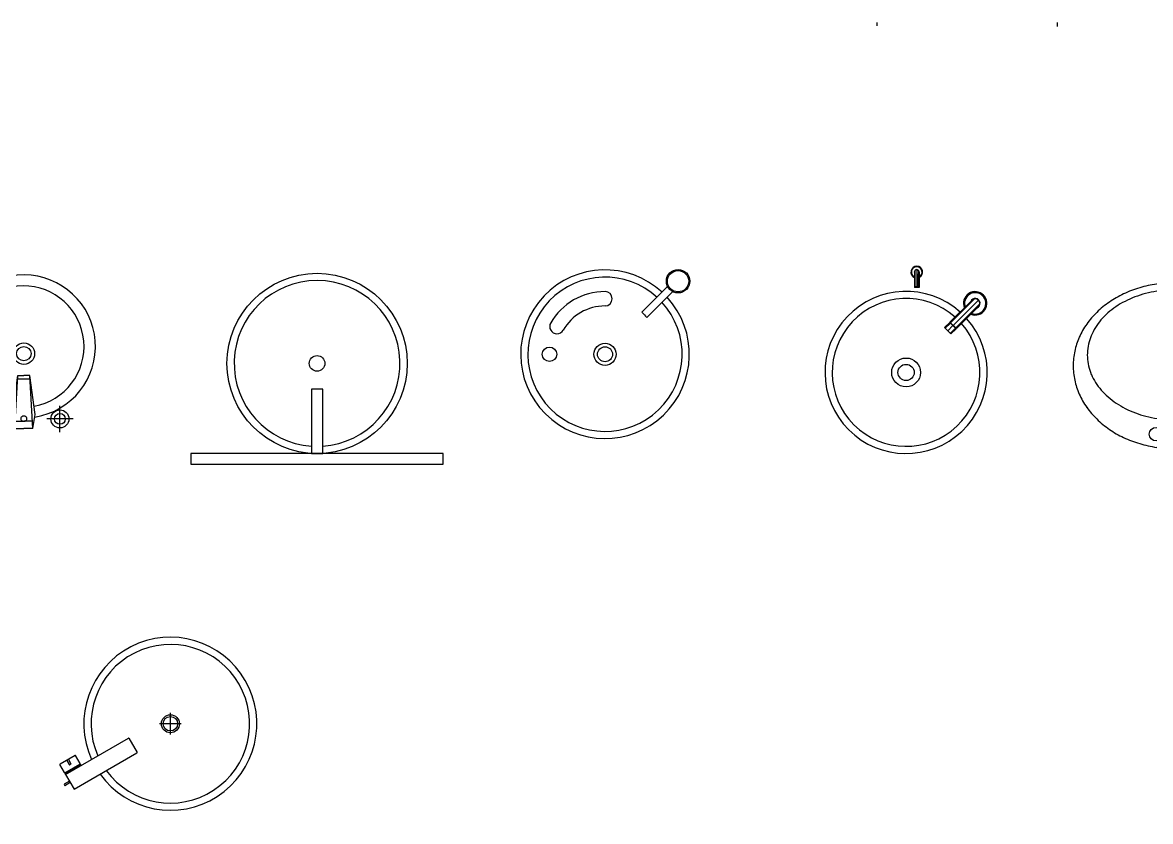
# Model space of a CAD drawing. Header units: millimetres. Extents: x 14385 to 129787, y 107826 to 186798.
# Drawn here: x 46606 to 49735, y 143972 to 146189 of the extents above; entities that cross this region are included whole.
import ezdxf

# ---------------------------------------------------------------- set-up
doc = ezdxf.new("R2010")
doc.units = ezdxf.units.MM
doc.header["$LTSCALE"] = 1000
doc.layers.add('FF-FIXT', color=31, linetype='Continuous')

# ---------------------------------------------------------------- blocks, each defined once
blk = doc.blocks.new('A$C4E3F7C38')
at = {"color": 0, "linetype": 'Continuous'}
blk.add_lwpolyline([(61.4, 47.2), (132.9, 118.8, 0.037798), (118.8, 132.9), (47.2, 61.4)], format="xyb", dxfattribs=at)
for centre, radius in [((235.2, 235.2), 30.9), ((32.5, 32.5), 32.5)]:
    blk.add_circle(centre, radius, dxfattribs=at)
at = {"color": 39, "linetype": 'ByBlock'}
for centre, radius in [((235.2, 235.2), 20.9), ((32.5, 32.5), 29.5)]:
    blk.add_circle(centre, radius, dxfattribs=at)
at = {"color": 39, "linetype": 'Continuous', "ltscale": 80}
blk.add_circle((389.2, 235.2), 20, dxfattribs=at)
at = {"color": 0, "linetype": 'Continuous', "ltscale": 80}
blk.add_arc((235.2, 235.2), 234, 227.4488, 222.5512, dxfattribs=at)
at = {"color": 39, "linetype": 'ByBlock'}
for radius, start, end in [(214, 227.4488, 222.5512), (134, 270, 330), (174, 270, 330)]:
    blk.add_arc((235.2, 235.2), radius, start, end, dxfattribs=at)
at = {"color": 39, "linetype": 'Continuous', "ltscale": 80}
for centre, start, end in [((368.6, 158.1), 330, 150), ((235.2, 81.1), 90, 270)]:
    blk.add_arc(centre, 20, start, end, dxfattribs=at)
blk = doc.blocks.new('XP-1')
at = {"color": 0, "linetype": 'Continuous'}
for p, q in [((-49.8, 139.4), (-45.8, 75.3)), ((-16.8, 139.4), (-20.8, 75.3)), ((-313.3, -35.8), (-313.3, -35.8))]:
    blk.add_line(p, q, dxfattribs=at)
for centre in [(-83.3, 154.2), (16.7, 154.2)]:
    blk.add_circle(centre, 18.8, dxfattribs=at)
for centre, radius, start, end in [((-34.7, -135.8), 330, 98.2312, 106.5433), ((-33.4, -145.4), 339.6, 89.9841, 98.2149), ((-33.2, -145.4), 339.6, 81.7851, 90.0159), ((-31.9, -135.8), 330, 73.4567, 81.7688), ((-50, -97), 288.2, 115.3384, 124.376), ((-40.1, -118.4), 311.7, 106.5075, 115.3031), ((-26.5, -118.4), 311.7, 64.6969, 73.4925), ((-16.6, -97), 288.2, 55.624, 64.6616), ((-65.1, -75.3), 261.7, 124.327, 134.2747), ((-33.3, 123.3), 23.1, 90, 135.703), ((-33.3, 123.3), 23.1, 44.297, 90), ((-1.5, -75.3), 261.7, 45.7253, 55.673), ((-82.5, -56.9), 236.4, 134.3654, 144.6778), ((-46.9, -156.8), 269, 110.3755, 116.9236), ((-39.3, -177.1), 290.7, 104.3299, 110.3899), ((-35.1, -193.4), 307.5, 98.3853, 104.3324), ((-33.5, -204), 318.2, 92.6501, 98.3966), ((-33.1, -204), 318.2, 81.6034, 87.3499), ((-31.5, -193.4), 307.5, 75.6676, 81.6147), ((-27.3, -177.1), 290.7, 69.6101, 75.6702), ((-19.7, -156.8), 269, 63.0764, 69.6245), ((15.9, -56.9), 236.4, 35.3222, 45.6346), ((-100.5, -44.5), 214.6, 144.6051, 155.9564), ((-72, -114.1), 219.4, 123.6686, 131.2078), ((-57.9, -135.2), 244.7, 116.9288, 123.6895), ((-33.3, 64.2), 32.3, 114.9591, 65.0409), ((-33.4, 76.7), 12.5, 186.492, 270.2878), ((-33.2, 76.7), 12.5, 269.7122, 353.508), ((-8.7, -135.2), 244.7, 56.3105, 63.0712), ((5.4, -114.1), 219.4, 48.7922, 56.3314), ((33.9, -44.5), 214.6, 24.0436, 35.3949), ((-114.4, -37.6), 199, 156.142, 167.8108), ((-104, -82), 173.9, 139.0506, 147.8616), ((-87.7, -96), 195.4, 131.2374, 139.0836), ((21.1, -96), 195.4, 40.9164, 48.7626), ((37.4, -82), 173.9, 32.1384, 40.9494), ((47.8, -37.6), 199, 12.1892, 23.858), ((-122.5, -36.2), 190.8, 167.7145, 179.8791), ((-118.6, -72.6), 156.5, 147.9445, 157.0893), ((52, -72.6), 156.5, 22.9107, 32.0555), ((55.9, -36.2), 190.8, 0.1209, 12.2855), ((-130.3, -67.8), 144, 157.0399, 166.9777), ((63.7, -67.8), 144, 13.0223, 22.9601), ((-122.5, -35.4), 190.8, 180.1209, 192.2855), ((-138.7, -65.9), 135.3, 177.188, 187.4246), ((-137.2, -65.8), 136.8, 167.1249, 177.2477), ((70.6, -65.8), 136.8, 2.7523, 12.8752), ((72.1, -65.9), 135.3, 352.5754, 2.812), ((55.9, -35.4), 190.8, 347.7145, 359.8791), ((-114.4, -33.9), 199, 192.1892, 203.858), ((-134.6, -65), 139.4, 187.5826, 197.7073), ((68, -65), 139.4, 342.2928, 352.4174), ((47.8, -33.9), 199, 336.142, 347.8108), ((-100.5, -27), 214.6, 204.0436, 215.3949), ((-125.3, -62.1), 149.1, 197.6536, 207.1233), ((58.7, -62.1), 149.1, 332.8768, 342.3467), ((33.9, -27), 214.6, 324.6051, 335.9564), ((-82.5, -14.6), 236.4, 215.3222, 225.6346), ((-112.2, -55.1), 164, 207.225, 216.3801), ((-96.5, -43.7), 183.4, 216.3425, 224.5314), ((29.9, -43.7), 183.4, 315.4686, 323.6575), ((45.6, -55.1), 164, 323.6197, 332.7749), ((15.9, -14.6), 236.4, 314.3654, 324.6778), ((-65.1, 3.7), 261.7, 225.7253, 235.673), ((-80.4, -27.6), 206.2, 224.5723, 232.4359), ((13.8, -27.6), 206.2, 307.5641, 315.4277), ((-1.5, 3.7), 261.7, 304.327, 314.2747), ((-50, 25.5), 288.2, 235.624, 244.6616), ((-65.1, -7.9), 231.2, 232.4124, 239.4291), ((-52.4, 13.6), 256.1, 239.4387, 246.2155), ((-14.2, 13.6), 256.1, 293.7845, 300.5613), ((-16.6, 25.5), 288.2, 295.3384, 304.376), ((-1.5, -7.9), 231.2, 300.5709, 307.5876), ((-40.1, 46.9), 311.7, 244.6969, 253.4925), ((-42.9, 35.1), 279.6, 246.1999, 252.409), ((-37, 53.6), 299.1, 252.4077, 258.4778), ((-34.1, 67.6), 313.3, 258.466, 264.2601), ((-33.3, 75), 320.7, 264.2561, 270.0053), ((-33.3, 75), 320.7, 269.9947, 275.7439), ((-32.5, 67.6), 313.3, 275.7399, 281.534), ((-29.6, 53.6), 299.1, 281.5222, 287.5923), ((-23.7, 35.1), 279.6, 287.5911, 293.8002), ((-26.5, 46.9), 311.7, 286.5075, 295.3031), ((-34.7, 64.3), 330, 253.4567, 261.7688), ((-33.4, 73.9), 339.6, 261.7851, 270.0159), ((-33.2, 73.9), 339.6, 269.9841, 278.2149), ((-31.9, 64.3), 330, 278.2312, 286.5433)]:
    blk.add_arc(centre, radius, start, end, dxfattribs=at)
blk = doc.blocks.new('A$C10643CDA')
at = {"color": 39}
for p, q in [((36.5, 261.5), (36.5, 334.5)), ((0, 298), (73, 298)), ((10.2, 223), (156.7, 214.7)), ((29.9, 221.9), (29.9, 198)), ((29.9, 174.1), (29.9, 198)), ((146.6, 180.8), (146.6, 215.2)), ((10.2, 173), (156.7, 181.3)), ((36.5, 61.5), (36.5, 134.5)), ((0, 98), (73, 98))]:
    blk.add_line(p, q, dxfattribs=at)
at = {"color": 0, "linetype": 'Continuous'}
for p, q in [((10.2, 223), (49.1, 229.4)), ((10.2, 223), (10.2, 198)), ((49.1, 229.4), (156.7, 214.7)), ((10.2, 173), (10.2, 198)), ((156.7, 214.7), (156.7, 198)), ((156.7, 181.3), (156.7, 198)), ((10.2, 173), (49.1, 166.6)), ((49.1, 166.6), (156.7, 181.3))]:
    blk.add_line(p, q, dxfattribs=at)
for centre in [(36.5, 298), (36.5, 98)]:
    blk.add_circle(centre, 25, dxfattribs=at)
at = {"color": 39}
for centre, radius in [((36.5, 298), 15), ((217.5, 198), 30), ((217.5, 198), 20), ((36.5, 98), 15)]:
    blk.add_circle(centre, radius, dxfattribs=at)
at = {"color": 0, "linetype": 'Continuous'}
blk.add_arc((237.7, 197.7), 198.3, 188.8452, 170.8465, dxfattribs=at)
at = {"color": 39}
for centre, radius, start, end in [((237.5, 199.3), 168.3, 190.1201, 170.5889), ((37.2, 199.2), 7.19, 350.5252, 189.4748), ((37.2, 196.8), 7.19, 170.5252, 9.4748)]:
    blk.add_arc(centre, radius, start, end, dxfattribs=at)
blk = doc.blocks.new('XP-3')
at = {"color": 0, "linetype": 'Continuous'}
for points in [[(-350, -30), (350, -30), (350, 0), (-350, 0)], [(15.6, -30), (-15.6, -30), (-15.6, -208.9), (15.6, -208.9)]]:
    blk.add_lwpolyline(points, close=True, dxfattribs=at)
blk.add_circle((0, -280), 250, dxfattribs=at)
at = {"color": 8}
blk.add_circle((0, -280), 21.7, dxfattribs=at)
blk.add_arc((0, -280), 230, 93.8796, 86.1204, dxfattribs=at)
blk = doc.blocks.new('A$C29E85165')
at = {"color": 39}
for p, q in [((24.5, 282.3), (24.5, 235.3)), ((29.5, 284.8), (29.5, 235.3)), ((34.5, 282.3), (34.5, 235.3)), ((24.5, 273.5), (24.5, 238.4)), ((34.5, 238.4), (34.5, 273.5)), ((23.5, 237.4), (35.5, 237.4)), ((24.5, 238.4), (34.5, 238.4)), ((189.9, 204.1), (123.5, 137.6)), ((200.5, 200.5), (130.5, 130.5)), ((204.1, 189.9), (137.6, 123.5)), ((122.8, 136.9), (108.6, 122.8)), ((129.8, 129.8), (115.7, 115.7)), ((136.9, 122.8), (122.8, 108.6))]:
    blk.add_line(p, q, dxfattribs=at)
for p, q in [((23.3, 278.5), (23.3, 235.3)), ((35.8, 278.5), (35.8, 235.3)), ((35.8, 235.3), (23.3, 235.3)), ((182.9, 200.5), (121.7, 139.4)), ((200.5, 182.9), (139.4, 121.7)), ((121, 138.7), (106.9, 124.5)), ((138.7, 121), (121, 138.7)), ((139.4, 121.7), (121.7, 139.4)), ((122.4, 138.7), (121.7, 138)), ((124.5, 106.9), (106.9, 124.5)), ((138.7, 121), (124.5, 106.9)), ((138.7, 122.4), (138, 121.7))]:
    blk.add_line(p, q)
at = {"color": 0, "linetype": 'Continuous'}
blk.add_circle((0, 0), 40, dxfattribs=at)
at = {"color": 39}
blk.add_circle((0, 0), 22.5, dxfattribs=at)
for centre, radius, start, end in [((29.5, 278.5), 16.2, 292.6199, 247.3801), ((29.5, 278.5), 6.25, 0, 180), ((191.7, 191.7), 32.5, 247.6199, 202.3801), ((191.7, 191.7), 12.5, 315, 135)]:
    blk.add_arc(centre, radius, start, end)
for centre, radius, start, end in [((29.5, 278.5), 15.3, 295.3194, 245.9254), ((29.5, 278.5), 14.8, 295.3194, 245.9254), ((29.5, 278.5), 6.75, 337.8084, 202.1916), ((191.7, 191.7), 30.6, 250.3194, 200.9254), ((191.7, 191.7), 29.6, 250.3194, 200.9254), ((0, 0), 205, 48.4958, 41.5042), ((191.7, 191.7), 13.5, 292.8084, 157.1916)]:
    blk.add_arc(centre, radius, start, end, dxfattribs=at)
at = {"color": 0, "linetype": 'Continuous'}
blk.add_arc((0, 0), 225, 48.1847, 41.8153, dxfattribs=at)
blk = doc.blocks.new('A$C328D1FA6')
at = {"layer": 'FF-FIXT', "linetype": 'Continuous'}
for p, q in [((30, 0), (-30, 0)), ((0, -30), (0, 30))]:
    blk.add_line(p, q, dxfattribs=at)
at = {"layer": 'FF-FIXT'}
for p, q in [((-290.8, -140.8), (-116.4, -40)), ((-115, -40.4), (-92.5, -79.4)), ((-264.6, -88.1), (-306.2, -112.1)), ((-267.3, -181.5), (-92.9, -80.7)), ((-250.5, -110.6), (-263.2, -88.5)), ((-293.8, -135.6), (-306.5, -113.5)), ((-292.4, -135.9), (-250.9, -111.9)), ((-286.9, -102.1), (-280.4, -113.4)), ((-283.9, -99.3), (-286.5, -100.8)), ((-282.6, -99.6), (-276.1, -110.9)), ((-276.4, -112.3), (-279, -113.8)), ((-247.5, -115.8), (-249, -113.2)), ((-290.8, -140.8), (-292.3, -138.2)), ((-290.8, -140.8), (-267.3, -181.5)), ((-280.3, -158.9), (-295, -167.4)), ((-295, -167.4), (-292.5, -171.8)), ((-277.8, -163.3), (-292.5, -171.8))]:
    blk.add_line(p, q, dxfattribs=at)
at = {"layer": 'FF-FIXT', "color": 8}
blk.add_line((-292.3, -138.2), (-249, -113.2), dxfattribs=at)
at = {"layer": 'FF-FIXT', "linetype": 'Continuous'}
for radius in [25, 20]:
    blk.add_circle((0, 0), radius, dxfattribs=at)
for radius, start, end in [(240, 215.6192, 204.3808), (220, 216.1319, 203.8681)]:
    blk.add_arc((0, 0), radius, start, end, dxfattribs=at)
at = {"layer": 'FF-FIXT'}
for centre, radius, start, end in [((-115.9, -40.9), 1, 30, 120), ((-264.1, -89), 1, 30, 120), ((-93.4, -79.9), 1, 300, 30), ((-305.7, -113), 1, 120, 210), ((-286, -101.6), 1, 120, 210), ((-283.4, -100.1), 1, 30, 120), ((-279.5, -112.9), 1, 210, 300), ((-276.9, -111.4), 1, 300, 30), ((-250, -111.4), 2, 210, 300), ((-251.4, -111.1), 1, 300, 30), ((-292.9, -135.1), 1, 210, 300), ((-293.3, -136.4), 2, 300, 30)]:
    blk.add_arc(centre, radius, start, end, dxfattribs=at)

msp = doc.modelspace()

# ---------------------------------------------------------------- linework, layer by layer
at = {"layer": 'FF-FIXT', "linetype": 'Continuous'}
for p, q in [((48976.7, 146179.7, 0), (48976.7, 146188.8, 0)), ((49476.7, 146177.4, 0), (49476.7, 146188.8, 0))]:
    msp.add_line(p, q, dxfattribs=at)

# ---------------------------------------------------------------- block references
for name, p, rotation in [('A$C4E3F7C38', (48456.7, 145503.7), 180), ('A$C10643CDA', (46807.2, 145052.7), 90), ('XP-3', (47422.7, 144963.2), 180), ('XP-1', (49766.9, 145201.1), 180)]:
    msp.add_blockref(name, p, dxfattribs=dict(at, rotation=rotation))
at = {"layer": 'FF-FIXT'}
msp.add_blockref('A$C29E85165', (49056.8, 145218.1), dxfattribs=at)
at = {"layer": 'FF-FIXT', "linetype": 'Continuous'}
msp.add_blockref('A$C328D1FA6', (47015.7, 144243.5), dxfattribs=at)

doc.saveas('drawing.dxf')
